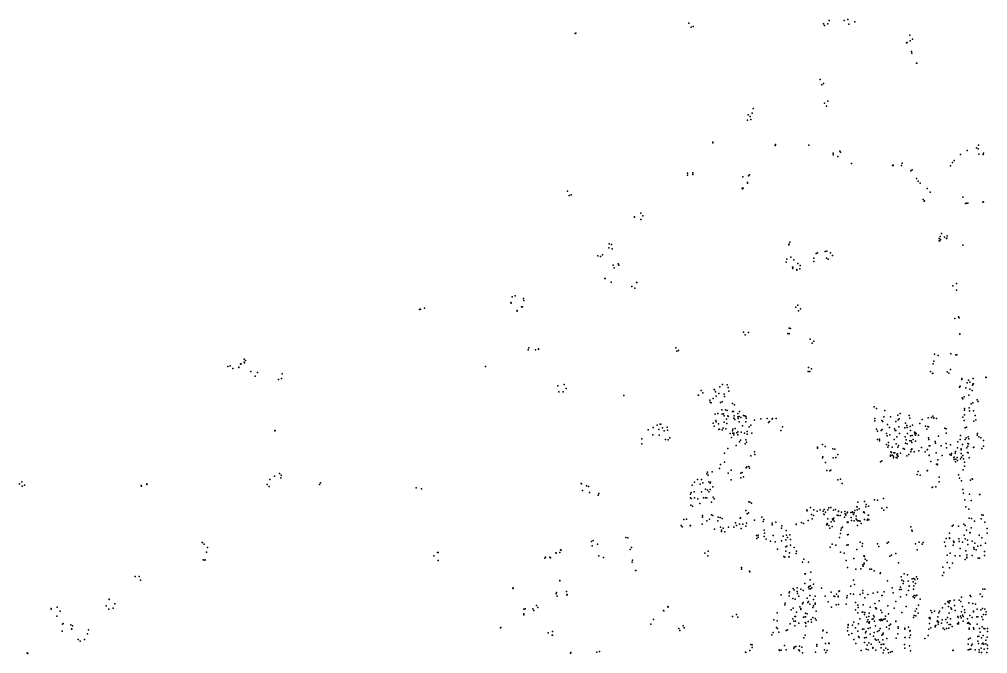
# Model space of a CAD drawing. Header units: millimetres. Extents: x -60275265 to 22802890, y -38578442 to 24337084.
# Drawn here: x -29530378 to -18746378, y -17394304 to -10333304 of the extents above; entities that cross this region are included whole.
import ezdxf

# ---------------------------------------------------------------- set-up
doc = ezdxf.new("R2010")
doc.units = ezdxf.units.MM
doc.header["$MEASUREMENT"] = 0
doc.layers.add('particles', color=7, linetype='Continuous', true_color=0x000000)

msp = doc.modelspace()

# ---------------------------------------------------------------- linework, layer by layer
at = {"layer": 'particles', "color": 93, "true_color": 0x67d435}
for p in [(-20512378, -10344304), (-20344378, -10345304), (-20304378, -10333304), (-22075378, -10375304), (-22048378, -10419304), (-22027378, -10412304), (-20575378, -10381304), (-20563378, -10400304), (-20525378, -10382304), (-20291378, -10388304), (-20226378, -10361304), (-23340378, -10490304), (-23332378, -10486304), (-19612378, -10508304), (-19583378, -10553304), (-19648378, -10596304), (-19643378, -10589304), (-19643378, -10589304), (-19608378, -10571304), (-19595378, -10692304), (-19592378, -10708304), (-19592378, -10708304), (-19537378, -10821304), (-19536378, -10821304), (-19536378, -10822304), (-20611378, -11004304), (-20591378, -11063304), (-20575378, -11048304), (-20564378, -11266304), (-20539378, -11300304), (-20525378, -11245304), (-21414378, -11397304), (-21390378, -11415304), (-21368378, -11377304), (-21357378, -11324304), (-21421378, -11454304), (-21383378, -11446304), (-21808378, -11701304), (-21805378, -11706304), (-21805378, -11706304), (-21112378, -11736304), (-21107378, -11727304), (-21107378, -11728304), (-20737378, -11733304), (-18848378, -11733304), (-20468378, -11822304), (-20465378, -11841304), (-20413378, -11858304), (-20391378, -11801304), (-20386378, -11811304), (-19048378, -11836304), (-18974378, -11791304), (-18973378, -11791304), (-18871378, -11763304), (-18850378, -11774304), (-18843378, -11833304), (-18796378, -11837304), (-18793378, -11824304), (-20262378, -11936304), (-20262378, -11936304), (-19807378, -11961304), (-19799378, -11956304), (-19799378, -11958304), (-19705378, -11960304), (-19697378, -11932304), (-19159378, -11962304), (-19139378, -11927304), (-19117378, -11903304), (-22090378, -12047304), (-22088378, -12068304), (-22031378, -12040304), (-22029378, -12059304), (-21408378, -12074304), (-21399378, -12064304), (-19601378, -12020304), (-19585378, -12008304), (-21473378, -12086304), (-21472378, -12087304), (-21421378, -12149304), (-21420378, -12156304), (-19540378, -12106304), (-19520378, -12133304), (-19496378, -12156304), (-23427378, -12247304), (-23384378, -12285304), (-21481378, -12211304), (-21478378, -12220304), (-21470378, -12213304), (-19421378, -12215304), (-19385378, -12258304), (-23405378, -12295304), (-19464378, -12339304), (-19452378, -12357304), (-19451378, -12352304), (-19022378, -12313304), (-18991378, -12381304), (-18981378, -12378304), (-18965378, -12380304), (-18801378, -12369304), (-18792378, -12366304), (-18791378, -12366304), (-22609378, -12490304), (-22679378, -12531304), (-22679378, -12535304), (-22607378, -12560304), (-22585378, -12519304), (-19259378, -12718304), (-22962378, -12831304), (-20948378, -12814304), (-19287378, -12771304), (-19285378, -12798304), (-19278378, -12800304), (-19276378, -12752304), (-19270378, -12784304), (-19226378, -12757304), (-19204378, -12771304), (-19200378, -12767304), (-19197378, -12741304), (-22964378, -12876304), (-22936378, -12839304), (-22927378, -12888304), (-20959378, -12844304), (-20957378, -12834304), (-20655378, -12939304), (-20642378, -12933304), (-20556378, -12919304), (-20538378, -12912304), (-20497378, -12933304), (-19021378, -12847304), (-23089378, -12964304), (-23059378, -12972304), (-23035378, -12954304), (-20990378, -13036304), (-20984378, -13003304), (-20939378, -12979304), (-20906378, -13011304), (-20683378, -12990304), (-20682378, -13027304), (-20681378, -13028304), (-20539378, -12991304), (-20523378, -13003304), (-20473378, -12960304), (-22915378, -13070304), (-22904378, -13098304), (-22861378, -13054304), (-22854378, -13069304), (-20919378, -13090304), (-20917378, -13090304), (-20917378, -13106304), (-20872378, -13126304), (-20870378, -13117304), (-20860378, -13052304), (-20839378, -13112304), (-20833378, -13073304), (-23009378, -13218304), (-23007378, -13218304), (-22939378, -13260304), (-22656378, -13263304), (-22652378, -13261304), (-22710378, -13307304), (-22676378, -13324304), (-19134378, -13300304), (-19092378, -13348304), (-19092378, -13348304), (-19091378, -13272304), (-19091378, -13272304), (-24040378, -13422304), (-24008378, -13412304), (-23917378, -13440304), (-23910378, -13464304), (-25073378, -13563304), (-25064378, -13558304), (-25017378, -13548304), (-24055378, -13486304), (-24051378, -13493304), (-23987378, -13575304), (-23985378, -13581304), (-23985378, -13581304), (-23937378, -13532304), (-23928378, -13532304), (-20884378, -13536304), (-20861378, -13516304), (-20853378, -13576304), (-20831378, -13556304), (-19113378, -13664304), (-19071378, -13643304), (-19063378, -13655304), (-20956378, -13771304), (-20940378, -13776304), (-21464378, -13814304), (-21447378, -13845304), (-21408378, -13820304), (-20972378, -13829304), (-20957378, -13833304), (-20722378, -13895304), (-19057378, -13836304), (-19056378, -13833304), (-19056378, -13836304), (-23862378, -14012304), (-23854378, -13989304), (-23780378, -14013304), (-23750378, -14003304), (-23749378, -14001304), (-22217378, -13990304), (-22190378, -14018304), (-20700378, -13939304), (-20681378, -13916304), (-27026378, -14117304), (-22207378, -14025304), (-19338378, -14062304), (-19297378, -14074304), (-19156378, -14055304), (-19101378, -14069304), (-19090378, -14067304), (-27207378, -14199304), (-27181378, -14190304), (-27152378, -14218304), (-27086378, -14206304), (-27085378, -14207304), (-27068378, -14172304), (-27059378, -14167304), (-27025378, -14148304), (-27024378, -14155304), (-27010378, -14129304), (-24337378, -14199304), (-24337378, -14199304), (-20740378, -14209304), (-20708378, -14224304), (-19354378, -14168304), (-19345378, -14138304), (-19160378, -14232304), (-26952378, -14252304), (-26904378, -14304304), (-26878378, -14265304), (-26643378, -14341304), (-26612378, -14332304), (-26604378, -14280304), (-26603378, -14280304), (-20746378, -14254304), (-20728378, -14253304), (-19384378, -14252304), (-19359378, -14275304), (-19355378, -14273304), (-19198378, -14258304), (-19178378, -14272304), (-19035378, -14331304), (-18906378, -14332304), (-18766378, -14317304), (-18765378, -14316304), (-18764378, -14320304), (-23534378, -14412304), (-23461378, -14398304), (-23440378, -14442304), (-21729378, -14423304), (-21699378, -14397304), (-21646378, -14400304), (-21637378, -14433304), (-19058378, -14428304), (-19052378, -14416304), (-19034378, -14343304), (-18989378, -14435304), (-18973378, -14380304), (-18960378, -14351304), (-18959378, -14348304), (-18946378, -14450304), (-18944378, -14372304), (-18913378, -14407304), (-18910378, -14393304), (-18902378, -14390304), (-23520378, -14478304), (-23474378, -14481304), (-22797378, -14521304), (-22797378, -14521304), (-21970378, -14516304), (-21968378, -14518304), (-21936378, -14465304), (-21918378, -14491304), (-21803378, -14554304), (-21793378, -14452304), (-21788378, -14459304), (-21778378, -14478304), (-21768378, -14529304), (-21739378, -14499304), (-21681378, -14505304), (-21678378, -14531304), (-21628378, -14471304), (-19028378, -14546304), (-19007378, -14536304), (-18956378, -14516304), (-18919378, -14465304), (-21841378, -14573304), (-21835378, -14596304), (-21824378, -14601304), (-21722378, -14599304), (-21703378, -14589304), (-21589378, -14608304), (-21565378, -14623304), (-20010378, -14648304), (-19984378, -14665304), (-19024378, -14559304), (-18952378, -14658304), (-18929378, -14613304), (-18912378, -14603304), (-18862378, -14568304), (-18851378, -14588304), (-21782378, -14727304), (-21752378, -14721304), (-21708378, -14680304), (-21702378, -14729304), (-21689378, -14723304), (-21680378, -14746304), (-21666378, -14679304), (-21648378, -14687304), (-21638378, -14747304), (-21637378, -14754304), (-21589378, -14697304), (-21575378, -14697304), (-21570378, -14745304), (-21529378, -14756304), (-21527378, -14720304), (-21514378, -14753304), (-21509378, -14698304), (-21493378, -14766304), (-21465378, -14743304), (-21449378, -14746304), (-21439378, -14753304), (-21436378, -14772304), (-19901378, -14757304), (-19892378, -14688304), (-19827378, -14758304), (-19747378, -14741304), (-19721378, -14721304), (-19619378, -14742304), (-19407378, -14769304), (-19370378, -14767304), (-19355378, -14749304), (-19347378, -14769304), (-19346378, -14772304), (-19022378, -14763304), (-19004378, -14666304), (-19004378, -14685304), (-19003378, -14735304), (-18948378, -14691304), (-18902378, -14690304), (-18885378, -14742304), (-22471378, -14876304), (-22428378, -14851304), (-22392378, -14840304), (-22386378, -14841304), (-22366378, -14879304), (-22317378, -14874304), (-21802378, -14830304), (-21791378, -14860304), (-21772378, -14797304), (-21769378, -14814304), (-21742378, -14837304), (-21680378, -14816304), (-21653378, -14784304), (-21649378, -14833304), (-21574378, -14774304), (-21563378, -14787304), (-21524378, -14777304), (-21513378, -14814304), (-21475378, -14859304), (-21438378, -14815304), (-21403378, -14870304), (-21384378, -14851304), (-21341378, -14795304), (-21271378, -14781304), (-21201378, -14776304), (-21187378, -14820304), (-21177378, -14808304), (-21145378, -14779304), (-21145378, -14782304), (-21141378, -14777304), (-21100378, -14777304), (-21032378, -14868304), (-20003378, -14777304), (-20003378, -14803304), (-19923378, -14798304), (-19914378, -14809304), (-19861378, -14844304), (-19838378, -14876304), (-19768378, -14809304), (-19742378, -14793304), (-19735378, -14871304), (-19730378, -14781304), (-19667378, -14881304), (-19661378, -14828304), (-19646378, -14856304), (-19642378, -14877304), (-19611378, -14774304), (-19608378, -14867304), (-19584378, -14850304), (-19501378, -14831304), (-19475378, -14789304), (-19438378, -14863304), (-19411378, -14866304), (-19406378, -14868304), (-19315378, -14778304), (-19006378, -14797304), (-18980378, -14873304), (-18899378, -14807304), (-18876378, -14792304), (-26685378, -14915304), (-26683378, -14915304), (-26682378, -14910304), (-22528378, -14902304), (-22476378, -14958304), (-22407378, -14898304), (-22404378, -14963304), (-22348378, -14915304), (-22312378, -14908304), (-21738378, -14897304), (-21731378, -14894304), (-21704378, -14902304), (-21690378, -14883304), (-21661378, -14892304), (-21614378, -14944304), (-21598378, -14989304), (-21587378, -14912304), (-21585378, -14895304), (-21582378, -14940304), (-21574378, -14941304), (-21573378, -14958304), (-21556378, -14889304), (-21538378, -14935304), (-21529378, -14925304), (-21528378, -14958304), (-21491378, -14930304), (-21454378, -14938304), (-21424378, -14920304), (-21423378, -14950304), (-21373378, -14940304), (-21050378, -14909304), (-21049378, -14909304), (-19983378, -14896304), (-19972378, -14919304), (-19932378, -14911304), (-19921378, -14897304), (-19873378, -14944304), (-19864378, -14970304), (-19834378, -14957304), (-19784378, -14892304), (-19774378, -14911304), (-19770378, -14910304), (-19756378, -14981304), (-19728378, -14944304), (-19665378, -14979304), (-19640378, -14942304), (-19605378, -14910304), (-19604378, -14970304), (-19585378, -14966304), (-19562378, -14927304), (-19558378, -14948304), (-19550378, -14963304), (-19548378, -14937304), (-19543378, -14942304), (-19516378, -14961304), (-19422378, -14896304), (-19295378, -14972304), (-19224378, -14883304), (-19208378, -14892304), (-19206378, -14938304), (-19047378, -14967304), (-18998378, -14882304), (-18961378, -14979304), (-18861378, -14961304), (-18859378, -14945304), (-18843378, -14981304), (-22599378, -15059304), (-22596378, -15002304), (-22335378, -15010304), (-22304378, -15013304), (-22286378, -14991304), (-21546378, -15077304), (-21510378, -15038304), (-21500378, -15019304), (-21446378, -15058304), (-21446378, -15059304), (-21439378, -15013304), (-21432378, -15039304), (-20640378, -15096304), (-20586378, -15066304), (-20555378, -15087304), (-19972378, -15010304), (-19949378, -15005304), (-19949378, -15024304), (-19871378, -15067304), (-19859378, -15094304), (-19851378, -15045304), (-19849378, -15077304), (-19810378, -15097304), (-19786378, -15010304), (-19766378, -15058304), (-19746378, -15094304), (-19738378, -15078304), (-19659378, -15052304), (-19652378, -15013304), (-19643378, -15060304), (-19614378, -15024304), (-19599378, -15026304), (-19590378, -15042304), (-19576378, -15010304), (-19550378, -15029304), (-19404378, -14992304), (-19403378, -14992304), (-19401378, -15010304), (-19397378, -15082304), (-19388378, -15079304), (-19331378, -15034304), (-19325378, -15052304), (-19263378, -15079304), (-19207378, -15055304), (-19160378, -15068304), (-19078378, -15038304), (-19052378, -15009304), (-19027378, -15064304), (-18995378, -15010304), (-18986378, -14992304), (-18967378, -15084304), (-18965378, -15054304), (-18958378, -15057304), (-18956378, -15004304), (-18900378, -15095304), (-18822378, -14990304), (-18792378, -15086304), (-18791378, -15021304), (-21678378, -15161304), (-21639378, -15109304), (-21385378, -15191304), (-21342378, -15149304), (-21339378, -15178304), (-20641378, -15108304), (-20581378, -15203304), (-20470378, -15113304), (-20446378, -15118304), (-20416378, -15177304), (-19829378, -15196304), (-19828378, -15183304), (-19824378, -15149304), (-19817378, -15156304), (-19808378, -15186304), (-19796378, -15195304), (-19789378, -15157304), (-19779378, -15159304), (-19757378, -15178304), (-19751378, -15168304), (-19749378, -15192304), (-19741378, -15196304), (-19718378, -15161304), (-19687378, -15110304), (-19672378, -15116304), (-19646378, -15192304), (-19625378, -15178304), (-19600378, -15148304), (-19598378, -15127304), (-19590378, -15114304), (-19589378, -15119304), (-19565378, -15149304), (-19511378, -15137304), (-19481378, -15101304), (-19440378, -15146304), (-19421378, -15127304), (-19417378, -15123304), (-19397378, -15186304), (-19397378, -15187304), (-19321378, -15158304), (-19254378, -15190304), (-19203378, -15104304), (-19167378, -15176304), (-19153378, -15183304), (-19149378, -15166304), (-19106378, -15162304), (-19105378, -15145304), (-19105378, -15145304), (-19082378, -15103304), (-19042378, -15115304), (-19041378, -15124304), (-19039378, -15167304), (-19024378, -15187304), (-18976378, -15102304), (-18972378, -15156304), (-18964378, -15158304), (-18905378, -15099304), (-18811378, -15109304), (-21720378, -15287304), (-21677378, -15261304), (-21404378, -15309304), (-20584378, -15213304), (-20552378, -15267304), (-20468378, -15216304), (-20437378, -15210304), (-19940378, -15258304), (-19924378, -15249304), (-19794378, -15215304), (-19765378, -15211304), (-19755378, -15213304), (-19378378, -15255304), (-19316378, -15286304), (-19307378, -15285304), (-19303378, -15293304), (-19301378, -15235304), (-19122378, -15212304), (-19119378, -15207304), (-19117378, -15232304), (-19103378, -15259304), (-19102378, -15228304), (-19084378, -15212304), (-19082378, -15245304), (-19048378, -15227304), (-19037378, -15208304), (-19016378, -15225304), (-19003378, -15307304), (-19002378, -15261304), (-18950378, -15215304), (-26689378, -15417304), (-26634378, -15390304), (-26616378, -15409304), (-21875378, -15392304), (-21867378, -15372304), (-21859378, -15408304), (-21815378, -15370304), (-21734378, -15333304), (-21634378, -15386304), (-21603378, -15351304), (-21495378, -15386304), (-21480378, -15379304), (-21437378, -15322304), (-21434378, -15326304), (-21428378, -15316304), (-21397378, -15328304), (-20538378, -15355304), (-20504378, -15358304), (-20492378, -15353304), (-19529378, -15400304), (-19521378, -15368304), (-19498378, -15406304), (-19421378, -15360304), (-19417378, -15354304), (-19069378, -15402304), (-19017378, -15349304), (-29530378, -15505304), (-29501378, -15482304), (-29471378, -15517304), (-28172378, -15521304), (-28112378, -15502304), (-28110378, -15510304), (-26770378, -15511304), (-26740378, -15457304), (-26618378, -15437304), (-26186378, -15511304), (-26176378, -15494304), (-23272378, -15501304), (-23268378, -15502304), (-23214378, -15527304), (-22035378, -15517304), (-22011378, -15484304), (-21979378, -15454304), (-21946378, -15508304), (-21934378, -15457304), (-21919378, -15493304), (-21850378, -15480304), (-21835378, -15496304), (-21834378, -15485304), (-21601378, -15461304), (-21493378, -15436304), (-21464378, -15426304), (-20413378, -15461304), (-20386378, -15450304), (-20367378, -15499304), (-20367378, -15499304), (-19285378, -15431304), (-19285378, -15481304), (-19284378, -15431304), (-19058378, -15442304), (-19037378, -15470304), (-18937378, -15462304), (-18917378, -15449304), (-18913378, -15450304), (-29499378, -15531304), (-28170378, -15529304), (-26747378, -15534304), (-25112378, -15547304), (-25050378, -15561304), (-23260378, -15578304), (-23192378, -15534304), (-23182378, -15601304), (-23084378, -15629304), (-23077378, -15613304), (-22054378, -15618304), (-22048378, -15601304), (-22015378, -15592304), (-21934378, -15593304), (-21888378, -15563304), (-21867378, -15575304), (-21851378, -15593304), (-21836378, -15567304), (-21805378, -15536304), (-19363378, -15543304), (-19359378, -15542304), (-19324378, -15537304), (-19024378, -15565304), (-19013378, -15607304), (-18947378, -15619304), (-18836378, -15622304), (-18834378, -15622304), (-22057378, -15659304), (-22051378, -15741304), (-22049378, -15666304), (-22012378, -15659304), (-21973378, -15671304), (-21950378, -15722304), (-21909378, -15661304), (-21888378, -15658304), (-21872378, -15658304), (-21822378, -15706304), (-21804378, -15654304), (-21791378, -15671304), (-21404378, -15705304), (-21393378, -15708304), (-21375378, -15720304), (-20191378, -15706304), (-20116378, -15702304), (-20099378, -15735304), (-20006378, -15683304), (-19973378, -15684304), (-19906378, -15667304), (-19001378, -15680304), (-18928378, -15691304), (-22032378, -15753304), (-21822378, -15848304), (-21440378, -15800304), (-21425378, -15838304), (-21410378, -15827304), (-20760378, -15792304), (-20756378, -15804304), (-20720378, -15769304), (-20708378, -15846304), (-20682378, -15792304), (-20646378, -15807304), (-20612378, -15793304), (-20576378, -15808304), (-20570378, -15840304), (-20568378, -15844304), (-20566378, -15790304), (-20552378, -15819304), (-20524378, -15793304), (-20513378, -15772304), (-20491378, -15769304), (-20461378, -15796304), (-20439378, -15791304), (-20408378, -15812304), (-20406378, -15809304), (-20375378, -15818304), (-20374378, -15819304), (-20335378, -15811304), (-20332378, -15837304), (-20328378, -15836304), (-20311378, -15825304), (-20307378, -15818304), (-20270378, -15823304), (-20252378, -15816304), (-20252378, -15822304), (-20239378, -15844304), (-20232378, -15828304), (-20224378, -15799304), (-20202378, -15758304), (-20200378, -15793304), (-20199378, -15760304), (-20176378, -15783304), (-20128378, -15819304), (-20123378, -15815304), (-20119378, -15828304), (-20103378, -15759304), (-20103378, -15761304), (-20076378, -15852304), (-20074378, -15751304), (-20072378, -15852304), (-19925378, -15774304), (-19903378, -15797304), (-19870378, -15766304), (-18989378, -15760304), (-18955378, -15785304), (-18810378, -15848304), (-22131378, -15899304), (-22099378, -15897304), (-21927378, -15951304), (-21923378, -15855304), (-21923378, -15876304), (-21874378, -15917304), (-21842378, -15898304), (-21805378, -15857304), (-21750378, -15915304), (-21749378, -15874304), (-21726378, -15879304), (-21704378, -15891304), (-21553378, -15939304), (-21508378, -15952304), (-21504378, -15887304), (-21500378, -15884304), (-21500378, -15885304), (-21474378, -15951304), (-21432378, -15943304), (-21341378, -15908304), (-21259378, -15875304), (-21245378, -15923304), (-21238378, -15902304), (-21146378, -15942304), (-21144378, -15960304), (-21106378, -15931304), (-20878378, -15951304), (-20877378, -15955304), (-20819378, -15934304), (-20796378, -15946304), (-20743378, -15912304), (-20700378, -15893304), (-20685378, -15856304), (-20533378, -15947304), (-20532378, -15958304), (-20525378, -15893304), (-20490378, -15926304), (-20475378, -15895304), (-20470378, -15905304), (-20467378, -15900304), (-20459378, -15885304), (-20457378, -15919304), (-20420378, -15854304), (-20411378, -15857304), (-20387378, -15858304), (-20341378, -15874304), (-20327378, -15854304), (-20311378, -15932304), (-20304378, -15936304), (-20301378, -15931304), (-20265378, -15878304), (-20264378, -15911304), (-20233378, -15914304), (-20209378, -15863304), (-20209378, -15893304), (-20198378, -15908304), (-20192378, -15917304), (-20176378, -15914304), (-20166378, -15921304), (-20153378, -15944304), (-20119378, -15900304), (-20088378, -15910304), (-20079378, -15898304), (-20070378, -15906304), (-19011378, -15953304), (-18953378, -15885304), (-18926378, -15889304), (-18891378, -15919304), (-18817378, -15892304), (-18796378, -15854304), (-18779378, -15932304), (-22160378, -15966304), (-22147378, -15983304), (-22058378, -15971304), (-22057378, -15969304), (-21788378, -16007304), (-21721378, -15988304), (-21711378, -16018304), (-21711378, -16033304), (-21692378, -15996304), (-21673378, -16037304), (-21631378, -15988304), (-21574378, -15987304), (-21544378, -15968304), (-21490378, -16001304), (-21438378, -15974304), (-21235378, -16020304), (-21232378, -16054304), (-21041378, -15999304), (-21039378, -15970304), (-20989378, -16023304), (-20539378, -15961304), (-20515378, -15967304), (-20502378, -15996304), (-20479378, -15980304), (-20385378, -16055304), (-20380378, -16020304), (-20374378, -15997304), (-20364378, -15987304), (-20197378, -15969304), (-19603378, -15984304), (-19592378, -16020304), (-19588378, -16031304), (-19169378, -16053304), (-19142378, -15975304), (-19129378, -15963304), (-19071378, -15975304), (-18998378, -15966304), (-18983378, -16018304), (-18946378, -16045304), (-18939378, -16050304), (-18930378, -15994304), (-18752378, -16001304), (-18751378, -16054304), (-27493378, -16158304), (-27491378, -16155304), (-27470378, -16175304), (-23158378, -16146304), (-23139378, -16134304), (-22777378, -16102304), (-22777378, -16102304), (-22754378, -16106304), (-21319378, -16080304), (-21318378, -16112304), (-21303378, -16096304), (-21302378, -16077304), (-21236378, -16091304), (-21211378, -16119304), (-21164378, -16142304), (-21133378, -16079304), (-21113378, -16148304), (-21040378, -16138304), (-21023378, -16088304), (-20994378, -16128304), (-20985378, -16076304), (-20976378, -16101304), (-20949378, -16071304), (-20941378, -16123304), (-20477378, -16174304), (-20395378, -16101304), (-20305378, -16070304), (-20300378, -16069304), (-20165378, -16154304), (-20141378, -16167304), (-19971378, -16170304), (-19971378, -16173304), (-19864378, -16164304), (-19864378, -16164304), (-19850378, -16154304), (-19550378, -16172304), (-19510378, -16152304), (-19463378, -16157304), (-19225378, -16152304), (-19209378, -16111304), (-19172378, -16112304), (-19171378, -16106304), (-19127378, -16142304), (-19122378, -16144304), (-19121378, -16158304), (-19066378, -16115304), (-19062378, -16147304), (-19026378, -16153304), (-19007378, -16075304), (-18997378, -16117304), (-18969378, -16132304), (-18969378, -16132304), (-18917378, -16142304), (-18889378, -16164304), (-18841378, -16077304), (-18811378, -16104304), (-18768378, -16165304), (-27447378, -16264304), (-27435378, -16213304), (-24873378, -16269304), (-24867378, -16267304), (-23555378, -16273304), (-23553378, -16275304), (-23512378, -16270304), (-23505378, -16237304), (-23496378, -16241304), (-23152378, -16194304), (-23091378, -16177304), (-22728378, -16235304), (-22714378, -16213304), (-21894378, -16275304), (-21858378, -16255304), (-21087378, -16231304), (-20995378, -16254304), (-20994378, -16206304), (-20984378, -16197304), (-20954378, -16271304), (-20940378, -16187304), (-20902378, -16211304), (-20878378, -16281304), (-20874378, -16253304), (-20498378, -16208304), (-20438378, -16188304), (-20383378, -16264304), (-20343378, -16277304), (-20314378, -16188304), (-20299378, -16182304), (-20201378, -16233304), (-20142378, -16197304), (-19958378, -16202304), (-19769378, -16279304), (-19531378, -16238304), (-19475378, -16176304), (-19215378, -16198304), (-19164378, -16277304), (-19131378, -16185304), (-19053378, -16222304), (-18987378, -16248304), (-18965378, -16180304), (-18901378, -16214304), (-18895378, -16231304), (-18875378, -16240304), (-18856378, -16198304), (-18820378, -16189304), (-18782378, -16257304), (-27483378, -16348304), (-27465378, -16353304), (-27460378, -16350304), (-24913378, -16307304), (-24867378, -16357304), (-23676378, -16332304), (-23671378, -16320304), (-23623378, -16320304), (-23614378, -16328304), (-23613378, -16327304), (-23075378, -16305304), (-23023378, -16324304), (-23023378, -16325304), (-22704378, -16376304), (-22704378, -16376304), (-22700378, -16355304), (-21862378, -16307304), (-21862378, -16307304), (-21017378, -16311304), (-21004378, -16319304), (-20961378, -16317304), (-20956378, -16317304), (-20808378, -16377304), (-20794378, -16341304), (-20740378, -16377304), (-20321378, -16359304), (-20236378, -16335304), (-20123378, -16307304), (-20122378, -16306304), (-20121378, -16386304), (-20118378, -16313304), (-20109378, -16341304), (-20092378, -16356304), (-19836378, -16309304), (-19818378, -16297304), (-19738378, -16385304), (-19197378, -16381304), (-19195378, -16299304), (-19139378, -16386304), (-19107378, -16307304), (-19056378, -16307304), (-18997378, -16345304), (-18978378, -16320304), (-18977378, -16296304), (-18976378, -16329304), (-18919378, -16303304), (-18851378, -16333304), (-18838378, -16333304), (-18780378, -16301304), (-22668378, -16467304), (-22668378, -16467304), (-22666378, -16470304), (-21488378, -16435304), (-21487378, -16454304), (-21398378, -16477304), (-21396378, -16483304), (-21396378, -16485304), (-20714378, -16488304), (-20307378, -16434304), (-20307378, -16434304), (-20215378, -16453304), (-20157378, -16449304), (-20137378, -16405304), (-20132378, -16419304), (-20120378, -16394304), (-20058378, -16455304), (-20038378, -16452304), (-20009378, -16471304), (-19939378, -16494304), (-19246378, -16432304), (-19234378, -16492304), (-19169378, -16440304), (-28242378, -16536304), (-28197378, -16534304), (-28180378, -16575304), (-23509378, -16581304), (-23509378, -16582304), (-23509378, -16584304), (-20782378, -16507304), (-20776378, -16506304), (-20722378, -16571304), (-20240378, -16575304), (-19942378, -16503304), (-19863378, -16583304), (-19708378, -16538304), (-19701378, -16576304), (-19683378, -16586304), (-19677378, -16505304), (-19637378, -16516304), (-19631378, -16588304), (-19587378, -16560304), (-19574378, -16593304), (-19567378, -16557304), (-19557378, -16570304), (-19538378, -16538304), (-19527378, -16561304), (-19249378, -16523304), (-24034378, -16669304), (-24031378, -16660304), (-23435378, -16704304), (-20951378, -16706304), (-20912378, -16669304), (-20902378, -16683304), (-20868378, -16662304), (-20867378, -16704304), (-20827378, -16676304), (-20800378, -16692304), (-20799378, -16692304), (-20782378, -16613304), (-20740378, -16655304), (-20735378, -16645304), (-20732378, -16674304), (-20719378, -16674304), (-20717378, -16641304), (-20705378, -16663304), (-20685378, -16620304), (-20597378, -16667304), (-20487378, -16711304), (-20403378, -16704304), (-20395378, -16694304), (-20269378, -16644304), (-20228378, -16625304), (-20136378, -16692304), (-19974378, -16711304), (-19898378, -16705304), (-19898378, -16705304), (-19809378, -16663304), (-19727378, -16681304), (-19718378, -16654304), (-19708378, -16679304), (-19687378, -16613304), (-19627378, -16693304), (-19621378, -16642304), (-19619378, -16640304), (-19572378, -16675304), (-19569378, -16641304), (-19548378, -16614304), (-18798378, -16675304), (-18778378, -16677304), (-28529378, -16790304), (-28528378, -16789304), (-23553378, -16729304), (-23547378, -16715304), (-23540378, -16756304), (-23433378, -16743304), (-23429378, -16735304), (-21045378, -16741304), (-20957378, -16717304), (-20957378, -16751304), (-20914378, -16782304), (-20889378, -16786304), (-20863378, -16724304), (-20849378, -16753304), (-20755378, -16777304), (-20742378, -16812304), (-20725378, -16748304), (-20685378, -16790304), (-20666378, -16754304), (-20555378, -16756304), (-20521378, -16818304), (-20458378, -16754304), (-20448378, -16758304), (-20428378, -16732304), (-20412378, -16755304), (-20410378, -16762304), (-20314378, -16774304), (-20312378, -16752304), (-20272378, -16727304), (-20239378, -16733304), (-20166378, -16737304), (-20136378, -16722304), (-20112378, -16773304), (-20081378, -16735304), (-20021378, -16721304), (-19955378, -16805304), (-19925378, -16747304), (-19919378, -16746304), (-19798378, -16718304), (-19770378, -16814304), (-19716378, -16763304), (-19716378, -16763304), (-19650378, -16741304), (-19575378, -16763304), (-19566378, -16747304), (-19561378, -16772304), (-19544378, -16751304), (-19535378, -16745304), (-19499378, -16789304), (-19189378, -16813304), (-19185378, -16821304), (-19170378, -16806304), (-19165378, -16806304), (-19118378, -16799304), (-19064378, -16800304), (-19046378, -16813304), (-19036378, -16765304), (-18939378, -16746304), (-18933378, -16757304), (-18831378, -16733304), (-18808378, -16759304), (-29177378, -16899304), (-29174378, -16891304), (-29109378, -16875304), (-29075378, -16920304), (-28565378, -16862304), (-28533378, -16898304), (-28484378, -16888304), (-28466378, -16841304), (-23913378, -16898304), (-23895378, -16897304), (-23813378, -16896304), (-23800378, -16913304), (-23769378, -16860304), (-23754378, -16879304), (-22355378, -16914304), (-22351378, -16916304), (-22308378, -16870304), (-22303378, -16876304), (-21004378, -16851304), (-21002378, -16833304), (-20934378, -16908304), (-20912378, -16888304), (-20836378, -16872304), (-20827378, -16890304), (-20827378, -16902304), (-20808378, -16840304), (-20799378, -16824304), (-20748378, -16826304), (-20728378, -16843304), (-20693378, -16880304), (-20684378, -16863304), (-20668378, -16844304), (-20665378, -16833304), (-20654378, -16922304), (-20485378, -16875304), (-20432378, -16850304), (-20406378, -16846304), (-20323378, -16844304), (-20219378, -16905304), (-20217378, -16823304), (-20192378, -16853304), (-20187378, -16880304), (-20131378, -16852304), (-20053378, -16875304), (-20002378, -16837304), (-19994378, -16885304), (-19991378, -16886304), (-19988378, -16895304), (-19984378, -16894304), (-19937378, -16911304), (-19857378, -16863304), (-19787378, -16888304), (-19654378, -16869304), (-19552378, -16921304), (-19538378, -16897304), (-19517378, -16853304), (-19380378, -16914304), (-19337378, -16920304), (-19282378, -16920304), (-19247378, -16883304), (-19218378, -16841304), (-19182378, -16870304), (-19175378, -16827304), (-19155378, -16884304), (-19148378, -16898304), (-19115378, -16857304), (-19109378, -16914304), (-19038378, -16927304), (-19025378, -16869304), (-19003378, -16906304), (-18955378, -16830304), (-18910378, -16837304), (-18905378, -16921304), (-18902378, -16929304), (-18881378, -16843304), (-18864378, -16900304), (-18822378, -16906304), (-18804378, -16893304), (-18779378, -16899304), (-18761378, -16928304), (-29114378, -16978304), (-29114378, -16978304), (-23913378, -16961304), (-23912378, -16952304), (-22468378, -17015304), (-21588378, -16982304), (-21542378, -16960304), (-21529378, -16988304), (-21128378, -17016304), (-21091378, -16941304), (-21091378, -17028304), (-20917378, -17008304), (-20904378, -17034304), (-20892378, -16981304), (-20886378, -16981304), (-20885378, -17033304), (-20875378, -16931304), (-20798378, -16988304), (-20779378, -16985304), (-20774378, -16985304), (-20773378, -16942304), (-20756378, -16951304), (-20745378, -17038304), (-20711378, -17013304), (-20693378, -16990304), (-20668378, -17002304), (-20657378, -17023304), (-20193378, -16939304), (-20171378, -17005304), (-20145378, -16931304), (-20135378, -16932304), (-20117378, -16959304), (-20115378, -16935304), (-20096378, -16989304), (-20079378, -17017304), (-20070378, -16982304), (-20066378, -16942304), (-20032378, -17011304), (-20021378, -17006304), (-20019378, -16969304), (-20008378, -16985304), (-20006378, -17032304), (-19951378, -17019304), (-19939378, -17025304), (-19931378, -17010304), (-19926378, -16938304), (-19922378, -17025304), (-19908378, -17014304), (-19899378, -17010304), (-19887378, -17007304), (-19885378, -16977304), (-19865378, -17032304), (-19850378, -16950304), (-19770378, -17035304), (-19769378, -17034304), (-19701378, -16938304), (-19700378, -16938304), (-19573378, -16992304), (-19563378, -16968304), (-19546378, -16975304), (-19521378, -16945304), (-19397378, -16997304), (-19388378, -16991304), (-19386378, -17005304), (-19369378, -16938304), (-19307378, -17033304), (-19303378, -17029304), (-19301378, -16983304), (-19290378, -16941304), (-19252378, -17018304), (-19210378, -17013304), (-19193378, -16993304), (-19173378, -16942304), (-19160378, -17007304), (-19077378, -16980304), (-19073378, -16992304), (-19048378, -16977304), (-19039378, -16995304), (-19025378, -16966304), (-19020378, -16980304), (-19018378, -17031304), (-18999378, -16937304), (-18970378, -17007304), (-18943378, -16969304), (-18919378, -16990304), (-18868378, -16986304), (-18855378, -16983304), (-18812378, -16983304), (-18801378, -17014304), (-18792378, -16960304), (-18767378, -16958304), (-29054378, -17144304), (-29054378, -17144304), (-29048378, -17067304), (-29044378, -17058304), (-28956378, -17073304), (-28949378, -17121304), (-28944378, -17118304), (-28939378, -17086304), (-28760378, -17129304), (-24171378, -17106304), (-24169378, -17102304), (-24169378, -17104304), (-23591378, -17146304), (-22498378, -17067304), (-22186378, -17115304), (-22175378, -17136304), (-22138378, -17085304), (-22126378, -17106304), (-21096378, -17103304), (-21086378, -17114304), (-20988378, -17138304), (-20974378, -17130304), (-20945378, -17061304), (-20893378, -17086304), (-20849378, -17056304), (-20779378, -17047304), (-20772378, -17089304), (-20771378, -17055304), (-20709378, -17044304), (-20581378, -17139304), (-20576378, -17134304), (-20307378, -17140304), (-20304378, -17104304), (-20301378, -17068304), (-20301378, -17078304), (-20251378, -17076304), (-20236378, -17045304), (-20219378, -17108304), (-20190378, -17143304), (-20184378, -17062304), (-20138378, -17120304), (-20126378, -17121304), (-20086378, -17041304), (-20077378, -17115304), (-20070378, -17046304), (-20066378, -17056304), (-20060378, -17041304), (-20053378, -17107304), (-19996378, -17084304), (-19974378, -17146304), (-19955378, -17136304), (-19943378, -17113304), (-19872378, -17101304), (-19843378, -17081304), (-19842378, -17119304), (-19829378, -17070304), (-19827378, -17066304), (-19742378, -17097304), (-19741378, -17109304), (-19670378, -17111304), (-19669378, -17121304), (-19628378, -17100304), (-19612378, -17143304), (-19609378, -17136304), (-19402378, -17121304), (-19393378, -17059304), (-19379378, -17107304), (-19329378, -17088304), (-19329378, -17095304), (-19324378, -17080304), (-19298378, -17065304), (-19297378, -17042304), (-19294378, -17043304), (-19258378, -17054304), (-19243378, -17111304), (-19227378, -17124304), (-19205378, -17113304), (-19197378, -17049304), (-19179378, -17110304), (-19174378, -17071304), (-19161378, -17068304), (-19141378, -17092304), (-19080378, -17064304), (-19076378, -17061304), (-19070378, -17048304), (-19069378, -17063304), (-18969378, -17056304), (-18960378, -17049304), (-18953378, -17110304), (-18953378, -17123304), (-18950378, -17058304), (-18942378, -17067304), (-18904378, -17107304), (-18901378, -17123304), (-18863378, -17065304), (-18838378, -17114304), (-18806378, -17094304), (-18788378, -17115304), (-18777378, -17119304), (-18747378, -17116304), (-28875378, -17238304), (-28806378, -17236304), (-28771378, -17173304), (-23641378, -17162304), (-23596378, -17187304), (-23592378, -17187304), (-21151378, -17185304), (-21151378, -17185304), (-21136378, -17159304), (-21070378, -17154304), (-20794378, -17218304), (-20779378, -17189304), (-20589378, -17219304), (-20538378, -17157304), (-20293378, -17183304), (-20257378, -17169304), (-20235378, -17235304), (-20186378, -17205304), (-20177378, -17214304), (-20116378, -17219304), (-20106378, -17161304), (-20098378, -17149304), (-20098378, -17214304), (-20056378, -17179304), (-20019378, -17199304), (-20010378, -17160304), (-19998378, -17233304), (-19989378, -17246304), (-19964378, -17242304), (-19923378, -17190304), (-19915378, -17242304), (-19914378, -17180304), (-19908378, -17166304), (-19869378, -17225304), (-19764378, -17222304), (-19748378, -17172304), (-19667378, -17216304), (-19666378, -17216304), (-19617378, -17216304), (-19604378, -17190304), (-19447378, -17224304), (-19410378, -17193304), (-18958378, -17234304), (-18942378, -17222304), (-18856378, -17204304), (-18845378, -17198304), (-18830378, -17155304), (-18813378, -17220304), (-18797378, -17193304), (-18765378, -17246304), (-18753378, -17212304), (-18746378, -17148304), (-28852378, -17256304), (-21395378, -17360304), (-21385378, -17294304), (-21370378, -17296304), (-21368378, -17325304), (-21066378, -17352304), (-21064378, -17358304), (-21047378, -17356304), (-21008378, -17304304), (-20988378, -17352304), (-20904378, -17338304), (-20900378, -17321304), (-20898378, -17322304), (-20882378, -17314304), (-20848378, -17353304), (-20843378, -17311304), (-20816378, -17323304), (-20650378, -17292304), (-20647378, -17311304), (-20562378, -17352304), (-20553378, -17281304), (-20534378, -17359304), (-20513378, -17277304), (-20511378, -17281304), (-20214378, -17282304), (-20156378, -17359304), (-20117378, -17270304), (-20099378, -17343304), (-20087378, -17298304), (-20077378, -17353304), (-20069378, -17272304), (-20045378, -17287304), (-20026378, -17333304), (-20023378, -17326304), (-19992378, -17355304), (-19990378, -17354304), (-19952378, -17265304), (-19932378, -17294304), (-19931378, -17328304), (-19910378, -17289304), (-19902378, -17288304), (-19901378, -17356304), (-19880378, -17335304), (-19856378, -17348304), (-19671378, -17294304), (-19667378, -17332304), (-19616378, -17309304), (-19133378, -17361304), (-19132378, -17361304), (-19129378, -17356304), (-18964378, -17290304), (-18962378, -17353304), (-18947378, -17349304), (-18934378, -17345304), (-18926378, -17304304), (-18917378, -17290304), (-18886378, -17351304), (-18857378, -17255304), (-18848378, -17280304), (-18842378, -17353304), (-18819378, -17335304), (-18807378, -17284304), (-18800378, -17279304), (-18788378, -17287304), (-18783378, -17346304), (-18765378, -17284304), (-18747378, -17301304), (-18747378, -17336304), (-29442378, -17386304), (-29436378, -17394304), (-23390378, -17389304), (-23387378, -17381304), (-23098378, -17378304), (-23067378, -17370304), (-21441378, -17379304), (-21438378, -17383304), (-20841378, -17363304), (-20809378, -17384304), (-20663378, -17377304), (-20548378, -17380304), (-19910378, -17385304), (-19850378, -17385304), (-19826378, -17377304), (-19808378, -17372304), (-19606378, -17362304), (-18841378, -17376304), (-18815378, -17381304), (-18756378, -17380304)]:
    msp.add_point(p, dxfattribs=at)

doc.saveas('drawing.dxf')
